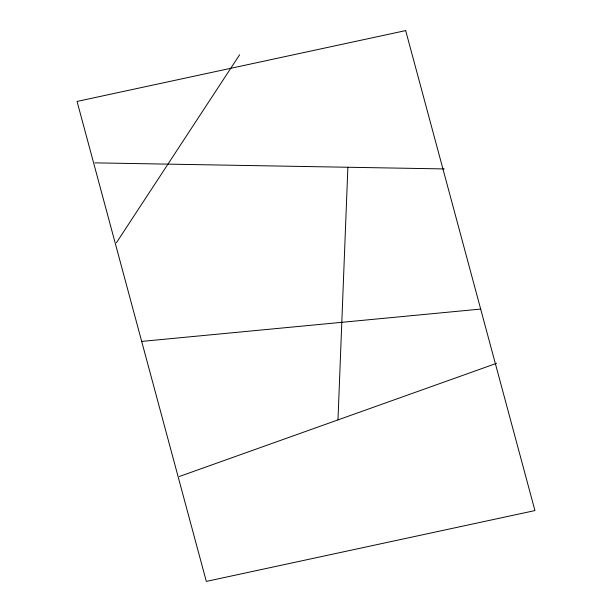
<?xml version="1.0" encoding="UTF-8"?>
<svg xmlns="http://www.w3.org/2000/svg" width="612" height="612" viewBox="0 0 612 612"><rect width="100%" height="100%" fill="white"/><g stroke="black" fill="none" stroke-linecap="round" stroke-linejoin="round"><path stroke-width="0.92" d="M337.985 419.901L347.876 167.252M116.425 242.742L239.644 54.751M179.377 476.48L496.592 363.321M141.686 341.412L480.68 309.075M94.914 162.861L444.243 168.927M405.679 30.6L77.058 101.431L206.32 581.4L534.942 510.569L405.679 30.6"/></g></svg>
